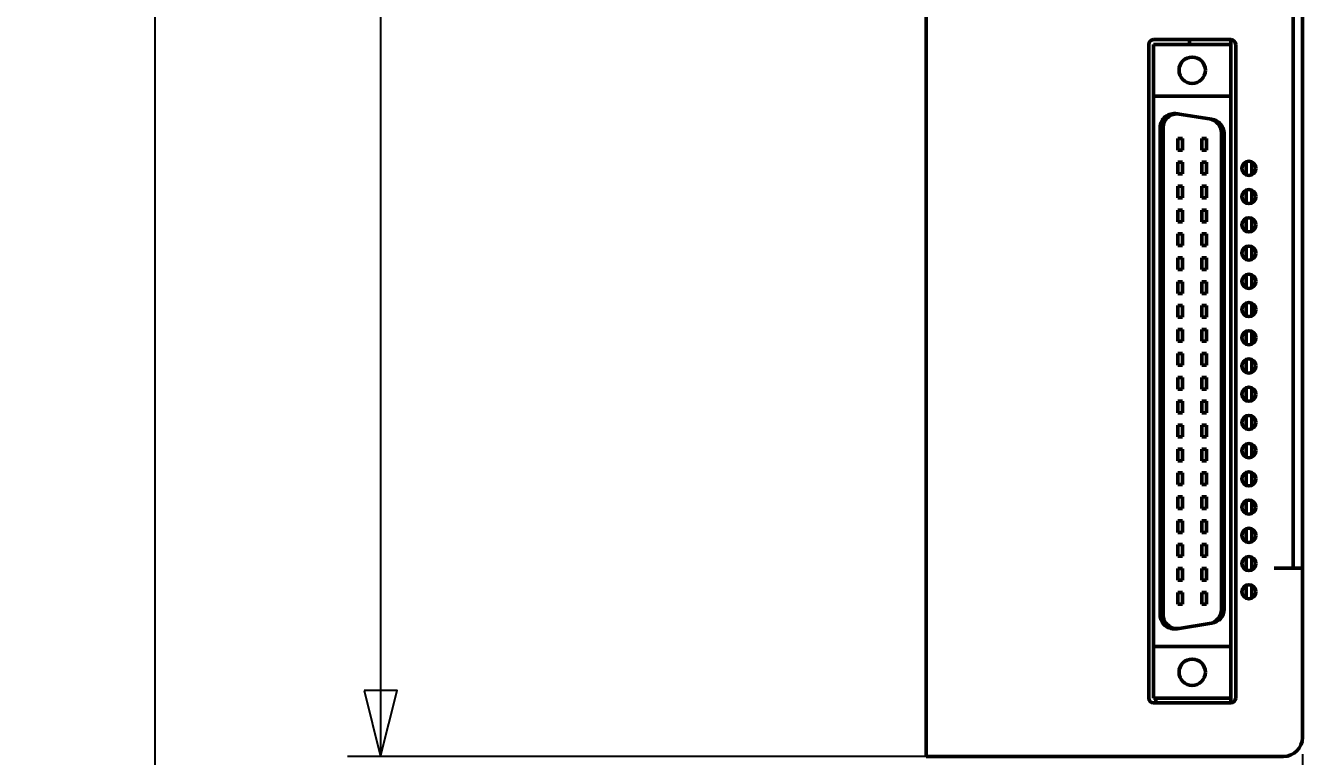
# Model space of a CAD drawing. Header units: millimetres. Extents: x 1550 to 4479, y -401 to 926.
# Drawn here: x 1842 to 1977.7, y 358.7 to 436.4 of the extents above; entities that cross this region are included whole.
import ezdxf

# ---------------------------------------------------------------- set-up
doc = ezdxf.new("R2010")
doc.units = ezdxf.units.MM
doc.header["$LTSCALE"] = 3.5
doc.layers.get('0').update_dxf_attribs({"lineweight": 25})
doc.layers.add('외형선(ISO)', color=7, linetype='Continuous', lineweight=50)
doc.layers.add('치수(ISO)', color=7, linetype='Continuous', lineweight=25)
doc.styles.add('레이블 문자 (JIS)', font='')
doc.styles.get('레이블 문자 (JIS)').set_extended_font_data('Gulim')
doc.dimstyles.new('복사 대상기본값 (JIS)', dxfattribs={"dimscale": 3.5, "dimtxt": 3, "dimasz": 2, "dimexe": 1, "dimexo": 0.5, "dimgap": 0.8, "dimtad": 1, "dimdsep": 46, "dimtxsty": '레이블 문자 (JIS)', "dimblk": 'Filled-1', "dimcen": 0.09, "dimdle": 10, "dimclrd": 256, "dimclre": 256, "dimclrt": 256, "dimazin": 2, "dimtfac": 0.666667, "dimtmove": 0, "dimatfit": 3, "dimldrblk": 'OPEN', "dimfxl": 1, "dimtolj": 1, "dimtzin": 0, "dimlwd": -1, "dimlwe": -1, "dimarcsym": 0})

# ---------------------------------------------------------------- blocks, each defined once
blk = doc.blocks.new('Filled-1')
at = {"color": 0}
for p, q in [((0, 0), (-1, 0.25)), ((-1, 0.25), (-1, -0.25)), ((-1, 0), (0, 0)), ((-1, -0.25), (0, 0))]:
    blk.add_line(p, q, dxfattribs=at)
at = {"color": 0, "flags": 128}
blk.add_lwpolyline([(-1, -0.25), (0, 0), (-1, 0.25), (-1, -0.25)], dxfattribs=at)
at = {"color": 0}
blk.add_solid([(-1, -0.25), (0, 0), (-1, 0.25), (-1, -0.25)], dxfattribs=at)
blk = doc.blocks.new('*D13')
at = {"layer": 'Defpoints', "color": 0}
for p in [(1939.73, 540.67), (1879.71, 358.67), (1939.73, 358.67)]:
    blk.add_point(p, dxfattribs=at)
at = {"layer": '치수(ISO)'}
for p, q in [((1937.98, 540.67), (1876.21, 540.67)), ((1879.71, 533.67), (1879.71, 365.67)), ((1937.98, 358.67), (1876.21, 358.67))]:
    blk.add_line(p, q, dxfattribs=at)
at = {"layer": '치수(ISO)', "linetype": 'ByBlock', "xscale": 7, "yscale": 7, "zscale": 7}
for p, rotation in [((1879.71, 540.67), 90), ((1879.71, 358.67), 270)]:
    blk.add_blockref('Filled-1', p, dxfattribs=dict(at, rotation=rotation))
at = {"layer": '치수(ISO)', "insert": (1866.12, 449.63), "char_height": 10.5, "attachment_point": 2, "rotation": 90, "style": '레이블 문자 (JIS)'}
blk.add_mtext('\\A1;182', dxfattribs=at)
blk = doc.blocks.new('_Open')
at = {"color": 0, "linetype": 'ByBlock', "lineweight": -2}
for p, q in [((-1, 0.167), (0, 0)), ((-1, -0.167), (0, 0)), ((0, 0), (-1, 0))]:
    blk.add_line(p, q, dxfattribs=at)
blk = doc.blocks.new('*D14')
at = {"layer": 'Defpoints', "color": 0}
for p in [(1942.73, 555.67), (1855.71, 343.67), (1950.23, 343.67)]:
    blk.add_point(p, dxfattribs=at)
at = {"layer": '치수(ISO)'}
for p, q in [((1940.98, 555.67), (1852.21, 555.67)), ((1855.71, 548.67), (1855.71, 350.67)), ((1948.48, 343.67), (1852.21, 343.67))]:
    blk.add_line(p, q, dxfattribs=at)
at = {"layer": '치수(ISO)', "linetype": 'ByBlock', "xscale": 7, "yscale": 7, "zscale": 7}
for p, rotation in [((1855.71, 555.67), 90), ((1855.71, 343.67), 270)]:
    blk.add_blockref('Filled-1', p, dxfattribs=dict(at, rotation=rotation))
at = {"layer": '치수(ISO)', "insert": (1842.12, 449.63), "char_height": 10.5, "attachment_point": 2, "rotation": 90, "style": '레이블 문자 (JIS)'}
blk.add_mtext('\\A1;212', dxfattribs=at)
blk = doc.blocks.new('*D15')
at = {"layer": 'Defpoints', "color": 0}
for p in [(1977.73, 360.67), (1937.73, 358.67), (1977.73, 258.09)]:
    blk.add_point(p, dxfattribs=at)
at = {"layer": '치수(ISO)'}
for p, q in [((1977.73, 358.92), (1977.73, 254.59)), ((1937.73, 356.92), (1937.73, 254.59)), ((1944.73, 258.09), (1970.73, 258.09))]:
    blk.add_line(p, q, dxfattribs=at)
at = {"layer": '치수(ISO)', "linetype": 'ByBlock', "xscale": 7, "yscale": 7, "zscale": 7, "rotation": 180}
blk.add_blockref('Filled-1', (1937.73, 258.09), dxfattribs=at)
at = {"layer": '치수(ISO)', "linetype": 'ByBlock', "xscale": 7, "yscale": 7, "zscale": 7}
blk.add_blockref('Filled-1', (1977.73, 258.09), dxfattribs=at)
at = {"layer": '치수(ISO)', "insert": (1957.8, 271.67), "char_height": 10.5, "attachment_point": 2, "style": '레이블 문자 (JIS)'}
blk.add_mtext('\\A1;40', dxfattribs=at)

msp = doc.modelspace()

# ---------------------------------------------------------------- linework, layer by layer
at = {"layer": '외형선(ISO)'}
for p, q in [((1937.7302, 358.6747), (1937.7302, 540.6747)), ((1976.7302, 520.6747), (1976.7302, 378.6747)), ((1977.7302, 520.6747), (1977.7302, 378.6747)), ((1961.8802, 434.8547), (1970.1302, 434.8547)), ((1965.7302, 434.8547), (1965.7302, 434.3547)), ((1970.1302, 434.3547), (1970.1302, 434.8547)), ((1961.3802, 364.8747), (1961.3802, 434.3547)), ((1970.1302, 434.3547), (1961.8802, 434.3547)), ((1961.8802, 428.8547), (1961.8802, 434.3547)), ((1970.1302, 428.8547), (1970.1302, 434.3547)), ((1970.6302, 434.3547), (1970.6302, 364.8747)), ((1970.1302, 428.8547), (1961.8802, 428.8547)), ((1961.8802, 370.3747), (1961.8802, 428.8547)), ((1970.1302, 370.3747), (1970.1302, 428.8547)), ((1964.4059, 426.9833), (1968.0738, 426.4024)), ((1962.6052, 373.7072), (1962.6052, 425.5222)), ((1962.9052, 373.7647), (1962.9052, 425.4647)), ((1969.1052, 424.9479), (1969.1052, 424.9579)), ((1969.1052, 424.9479), (1969.1052, 374.2816)), ((1964.4852, 424.3647), (1964.9852, 424.3647)), ((1964.4852, 423.1247), (1964.4852, 424.3647)), ((1964.9852, 423.1247), (1964.9852, 424.3647)), ((1967.0252, 424.3647), (1967.5252, 424.3647)), ((1967.0252, 423.1247), (1967.0252, 424.3647)), ((1967.5252, 423.1247), (1967.5252, 424.3647)), ((1969.4052, 424.9003), (1969.4052, 374.3291)), ((1964.4852, 423.1247), (1964.9852, 423.1247)), ((1967.0252, 423.1247), (1967.5252, 423.1247)), ((1964.4852, 421.8247), (1964.9852, 421.8247)), ((1964.4852, 420.5847), (1964.4852, 421.8247)), ((1964.9852, 420.5847), (1964.9852, 421.8247)), ((1967.0252, 421.8247), (1967.5252, 421.8247)), ((1967.0252, 420.5847), (1967.0252, 421.8247)), ((1967.5252, 420.5847), (1967.5252, 421.8247)), ((1971.7302, 421.8621), (1971.7302, 420.4873)), ((1971.7302, 420.4873), (1971.7302, 421.8621)), ((1972.3302, 420.4873), (1972.3302, 421.8621)), ((1972.7131, 421.4847), (1972.3302, 421.4847)), ((1972.7373, 420.9247), (1972.3302, 420.9247)), ((1964.4852, 420.5847), (1964.9852, 420.5847)), ((1967.0252, 420.5847), (1967.5252, 420.5847)), ((1964.4852, 419.2847), (1964.9852, 419.2847)), ((1964.4852, 418.0447), (1964.4852, 419.2847)), ((1964.9852, 418.0447), (1964.9852, 419.2847)), ((1967.0252, 419.2847), (1967.5252, 419.2847)), ((1967.0252, 418.0447), (1967.0252, 419.2847)), ((1967.5252, 418.0447), (1967.5252, 419.2847)), ((1971.7302, 418.8621), (1971.7302, 417.4873)), ((1971.7302, 417.4873), (1971.7302, 418.8621)), ((1972.3302, 417.4873), (1972.3302, 418.8621)), ((1972.7502, 418.3847), (1972.3302, 418.3847)), ((1964.4852, 418.0447), (1964.9852, 418.0447)), ((1967.0252, 418.0447), (1967.5252, 418.0447)), ((1964.4852, 416.7447), (1964.9852, 416.7447)), ((1964.4852, 415.5047), (1964.4852, 416.7447)), ((1964.4852, 415.5047), (1964.9852, 415.5047)), ((1964.9852, 415.5047), (1964.9852, 416.7447)), ((1967.0252, 416.7447), (1967.5252, 416.7447)), ((1967.0252, 415.5047), (1967.0252, 416.7447)), ((1967.0252, 415.5047), (1967.5252, 415.5047)), ((1967.5252, 415.5047), (1967.5252, 416.7447)), ((1971.7302, 415.8621), (1971.7302, 414.4873)), ((1971.7302, 414.4873), (1971.7302, 415.8621)), ((1972.3302, 414.4873), (1972.3302, 415.8621)), ((1972.3672, 415.8447), (1972.3302, 415.8447)), ((1964.4852, 414.2047), (1964.9852, 414.2047)), ((1964.4852, 412.9647), (1964.4852, 414.2047)), ((1964.9852, 412.9647), (1964.9852, 414.2047)), ((1967.0252, 414.2047), (1967.5252, 414.2047)), ((1967.0252, 412.9647), (1967.0252, 414.2047)), ((1967.5252, 412.9647), (1967.5252, 414.2047)), ((1964.4852, 412.9647), (1964.9852, 412.9647)), ((1967.0252, 412.9647), (1967.5252, 412.9647)), ((1971.7302, 412.8621), (1971.7302, 411.4873)), ((1971.7302, 411.4873), (1971.7302, 412.8621)), ((1972.3302, 411.4873), (1972.3302, 412.8621)), ((1964.4852, 411.6647), (1964.9852, 411.6647)), ((1964.4852, 410.4247), (1964.4852, 411.6647)), ((1964.9852, 410.4247), (1964.9852, 411.6647)), ((1967.0252, 411.6647), (1967.5252, 411.6647)), ((1967.0252, 410.4247), (1967.0252, 411.6647)), ((1967.5252, 410.4247), (1967.5252, 411.6647)), ((1964.4852, 410.4247), (1964.9852, 410.4247)), ((1967.0252, 410.4247), (1967.5252, 410.4247)), ((1964.4852, 409.1247), (1964.9852, 409.1247)), ((1964.4852, 407.8847), (1964.4852, 409.1247)), ((1964.9852, 407.8847), (1964.9852, 409.1247)), ((1967.0252, 409.1247), (1967.5252, 409.1247)), ((1967.0252, 407.8847), (1967.0252, 409.1247)), ((1967.5252, 407.8847), (1967.5252, 409.1247)), ((1971.7302, 409.8621), (1971.7302, 408.4873)), ((1971.7302, 408.4873), (1971.7302, 409.8621)), ((1972.3302, 408.4873), (1972.3302, 409.8621)), ((1972.6708, 408.7847), (1972.3302, 408.7847)), ((1964.4852, 407.8847), (1964.9852, 407.8847)), ((1967.0252, 407.8847), (1967.5252, 407.8847)), ((1964.4852, 406.5847), (1964.9852, 406.5847)), ((1964.4852, 405.3447), (1964.4852, 406.5847)), ((1964.9852, 405.3447), (1964.9852, 406.5847)), ((1967.0252, 406.5847), (1967.5252, 406.5847)), ((1967.0252, 405.3447), (1967.0252, 406.5847)), ((1967.5252, 405.3447), (1967.5252, 406.5847)), ((1971.7302, 406.8621), (1971.7302, 405.4873)), ((1971.7302, 405.4873), (1971.7302, 406.8621)), ((1972.3302, 405.4873), (1972.3302, 406.8621)), ((1972.7769, 406.2447), (1972.3302, 406.2447)), ((1964.4852, 405.3447), (1964.9852, 405.3447)), ((1967.0252, 405.3447), (1967.5252, 405.3447)), ((1972.598, 405.6847), (1972.3302, 405.6847)), ((1964.4852, 404.0447), (1964.9852, 404.0447)), ((1964.4852, 402.8047), (1964.4852, 404.0447)), ((1964.9852, 402.8047), (1964.9852, 404.0447)), ((1967.0252, 404.0447), (1967.5252, 404.0447)), ((1967.0252, 402.8047), (1967.0252, 404.0447)), ((1967.5252, 402.8047), (1967.5252, 404.0447)), ((1971.7302, 403.8621), (1971.7302, 402.4873)), ((1971.7302, 402.4873), (1971.7302, 403.8621)), ((1972.3302, 402.4873), (1972.3302, 403.8621)), ((1972.5608, 403.7047), (1972.3302, 403.7047)), ((1964.4852, 402.8047), (1964.9852, 402.8047)), ((1967.0252, 402.8047), (1967.5252, 402.8047)), ((1972.7796, 403.1447), (1972.3302, 403.1447)), ((1964.4852, 401.5047), (1964.9852, 401.5047)), ((1964.4852, 400.2647), (1964.4852, 401.5047)), ((1964.9852, 400.2647), (1964.9852, 401.5047)), ((1967.0252, 401.5047), (1967.5252, 401.5047)), ((1967.0252, 400.2647), (1967.0252, 401.5047)), ((1967.5252, 400.2647), (1967.5252, 401.5047)), ((1971.7302, 400.8621), (1971.7302, 399.4873)), ((1971.7302, 399.4873), (1971.7302, 400.8621)), ((1972.3302, 399.4873), (1972.3302, 400.8621)), ((1972.6447, 400.6047), (1972.3302, 400.6047)), ((1964.4852, 400.2647), (1964.9852, 400.2647)), ((1967.0252, 400.2647), (1967.5252, 400.2647)), ((1964.4852, 398.9647), (1964.9852, 398.9647)), ((1964.4852, 397.7247), (1964.4852, 398.9647)), ((1964.9852, 397.7247), (1964.9852, 398.9647)), ((1967.0252, 398.9647), (1967.5252, 398.9647)), ((1967.0252, 397.7247), (1967.0252, 398.9647)), ((1967.5252, 397.7247), (1967.5252, 398.9647)), ((1971.7302, 397.8621), (1971.7302, 396.4873)), ((1971.7302, 396.4873), (1971.7302, 397.8621)), ((1972.3302, 396.4873), (1972.3302, 397.8621)), ((1964.4852, 397.7247), (1964.9852, 397.7247)), ((1967.0252, 397.7247), (1967.5252, 397.7247)), ((1964.4852, 396.4247), (1964.9852, 396.4247)), ((1964.4852, 395.1847), (1964.4852, 396.4247)), ((1964.4852, 395.1847), (1964.9852, 395.1847)), ((1964.9852, 395.1847), (1964.9852, 396.4247)), ((1967.0252, 396.4247), (1967.5252, 396.4247)), ((1967.0252, 395.1847), (1967.0252, 396.4247)), ((1967.0252, 395.1847), (1967.5252, 395.1847)), ((1967.5252, 395.1847), (1967.5252, 396.4247)), ((1964.4852, 393.8847), (1964.9852, 393.8847)), ((1964.4852, 392.6447), (1964.4852, 393.8847)), ((1964.9852, 392.6447), (1964.9852, 393.8847)), ((1967.0252, 393.8847), (1967.5252, 393.8847)), ((1967.0252, 392.6447), (1967.0252, 393.8847)), ((1967.5252, 392.6447), (1967.5252, 393.8847)), ((1971.7302, 394.8621), (1971.7302, 393.4873)), ((1971.7302, 393.4873), (1971.7302, 394.8621)), ((1972.3302, 393.4873), (1972.3302, 394.8621)), ((1964.4852, 392.6447), (1964.9852, 392.6447)), ((1967.0252, 392.6447), (1967.5252, 392.6447)), ((1972.4371, 393.5447), (1972.3302, 393.5447)), ((1964.4852, 391.3447), (1964.9852, 391.3447)), ((1964.4852, 390.1047), (1964.4852, 391.3447)), ((1964.9852, 390.1047), (1964.9852, 391.3447)), ((1967.0252, 391.3447), (1967.5252, 391.3447)), ((1967.0252, 390.1047), (1967.0252, 391.3447)), ((1967.5252, 390.1047), (1967.5252, 391.3447)), ((1971.7302, 391.8621), (1971.7302, 390.4873)), ((1971.7302, 390.4873), (1971.7302, 391.8621)), ((1972.3302, 390.4873), (1972.3302, 391.8621)), ((1964.4852, 390.1047), (1964.9852, 390.1047)), ((1967.0252, 390.1047), (1967.5252, 390.1047)), ((1972.7606, 391.0047), (1972.3302, 391.0047)), ((1964.4852, 388.8047), (1964.9852, 388.8047)), ((1964.4852, 387.5647), (1964.4852, 388.8047)), ((1964.9852, 387.5647), (1964.9852, 388.8047)), ((1967.0252, 388.8047), (1967.5252, 388.8047)), ((1967.0252, 387.5647), (1967.0252, 388.8047)), ((1967.5252, 387.5647), (1967.5252, 388.8047)), ((1971.7302, 388.8621), (1971.7302, 387.4873)), ((1971.7302, 387.4873), (1971.7302, 388.8621)), ((1972.3302, 387.4873), (1972.3302, 388.8621)), ((1972.7218, 388.4647), (1972.3302, 388.4647)), ((1964.4852, 387.5647), (1964.9852, 387.5647)), ((1967.0252, 387.5647), (1967.5252, 387.5647)), ((1972.7299, 387.9047), (1972.3302, 387.9047)), ((1964.4852, 386.2647), (1964.9852, 386.2647)), ((1964.4852, 385.0247), (1964.4852, 386.2647)), ((1964.9852, 385.0247), (1964.9852, 386.2647)), ((1967.0252, 386.2647), (1967.5252, 386.2647)), ((1967.0252, 385.0247), (1967.0252, 386.2647)), ((1967.5252, 385.0247), (1967.5252, 386.2647)), ((1971.7302, 385.8621), (1971.7302, 384.4873)), ((1971.7302, 384.4873), (1971.7302, 385.8621)), ((1972.3302, 384.4873), (1972.3302, 385.8621)), ((1964.4852, 385.0247), (1964.9852, 385.0247)), ((1967.0252, 385.0247), (1967.5252, 385.0247)), ((1972.7557, 385.3647), (1972.3302, 385.3647)), ((1964.4852, 383.7247), (1964.9852, 383.7247)), ((1964.4852, 382.4847), (1964.4852, 383.7247)), ((1964.9852, 382.4847), (1964.9852, 383.7247)), ((1967.0252, 383.7247), (1967.5252, 383.7247)), ((1967.0252, 382.4847), (1967.0252, 383.7247)), ((1967.5252, 382.4847), (1967.5252, 383.7247)), ((1971.7302, 382.8621), (1971.7302, 381.4873)), ((1971.7302, 381.4873), (1971.7302, 382.8621)), ((1972.3302, 381.4873), (1972.3302, 382.8621)), ((1964.4852, 382.4847), (1964.9852, 382.4847)), ((1967.0252, 382.4847), (1967.5252, 382.4847)), ((1972.4043, 382.8247), (1972.3302, 382.8247)), ((1964.4852, 381.1847), (1964.9852, 381.1847)), ((1964.4852, 379.9447), (1964.4852, 381.1847)), ((1964.9852, 379.9447), (1964.9852, 381.1847)), ((1967.0252, 381.1847), (1967.5252, 381.1847)), ((1967.0252, 379.9447), (1967.0252, 381.1847)), ((1967.5252, 379.9447), (1967.5252, 381.1847)), ((1964.4852, 379.9447), (1964.9852, 379.9447)), ((1967.0252, 379.9447), (1967.5252, 379.9447)), ((1971.7302, 379.8621), (1971.7302, 378.4873)), ((1971.7302, 378.4873), (1971.7302, 379.8621)), ((1972.3302, 378.4873), (1972.3302, 379.8621)), ((1964.4852, 378.6447), (1964.9852, 378.6447)), ((1964.4852, 377.4047), (1964.4852, 378.6447)), ((1964.9852, 377.4047), (1964.9852, 378.6447)), ((1967.0252, 378.6447), (1967.5252, 378.6447)), ((1967.0252, 377.4047), (1967.0252, 378.6447)), ((1967.5252, 377.4047), (1967.5252, 378.6447)), ((1974.7202, 378.6747), (1974.7202, 378.6847)), ((1974.7202, 378.6847), (1974.7302, 378.6847)), ((1977.7302, 378.6747), (1974.7202, 378.6747)), ((1974.7302, 378.6847), (1976.7302, 378.6847)), ((1977.7302, 378.6747), (1977.7302, 360.6747)), ((1964.4852, 377.4047), (1964.9852, 377.4047)), ((1964.4852, 376.1047), (1964.9852, 376.1047)), ((1964.4852, 374.8647), (1964.4852, 376.1047)), ((1964.9852, 374.8647), (1964.9852, 376.1047)), ((1967.0252, 377.4047), (1967.5252, 377.4047)), ((1967.0252, 374.8647), (1967.0252, 376.1047)), ((1967.0252, 376.1047), (1967.5252, 376.1047)), ((1967.5252, 374.8647), (1967.5252, 376.1047)), ((1971.7302, 376.8621), (1971.7302, 375.4873)), ((1971.7302, 375.4873), (1971.7302, 376.8621)), ((1972.3302, 375.4873), (1972.3302, 376.8621)), ((1964.4852, 374.8647), (1964.9852, 374.8647)), ((1967.0252, 374.8647), (1967.5252, 374.8647)), ((1972.6582, 375.7647), (1972.3302, 375.7647)), ((1969.1052, 374.2715), (1969.1052, 374.2816)), ((1968.0738, 372.8271), (1964.4059, 372.2461)), ((1970.1302, 370.3747), (1961.8802, 370.3747)), ((1961.8802, 364.8747), (1961.8802, 370.3747)), ((1970.1302, 364.8747), (1970.1302, 370.3747)), ((1970.1302, 364.8747), (1961.8802, 364.8747)), ((1970.1302, 364.3747), (1961.8802, 364.3747)), ((1962.1302, 364.8747), (1962.1302, 364.3747)), ((1970.1302, 364.3747), (1970.1302, 364.8747)), ((1937.7302, 358.6747), (1939.7302, 358.6747)), ((1975.7302, 358.6747), (1939.7302, 358.6747))]:
    msp.add_line(p, q, dxfattribs=at)
for centre, radius in [((1966.0052, 431.6047), 1.4), ((1972.0302, 421.1747), 0.75), ((1972.0302, 418.1747), 0.75), ((1972.0302, 415.1747), 0.75), ((1972.0302, 412.1747), 0.75), ((1972.0302, 409.1747), 0.75), ((1972.0302, 406.1747), 0.75), ((1972.0302, 403.1747), 0.75), ((1972.0302, 400.1747), 0.75), ((1972.0302, 397.1747), 0.75), ((1972.0302, 394.1747), 0.75), ((1972.0302, 391.1747), 0.75), ((1972.0302, 388.1747), 0.75), ((1972.0302, 385.1747), 0.75), ((1972.0302, 382.1747), 0.75), ((1972.0302, 379.1747), 0.75), ((1972.0302, 376.1747), 0.75), ((1966.0052, 367.6247), 1.4)]:
    msp.add_circle(centre, radius, dxfattribs=at)
for centre, radius, start, end in [((1961.8802, 434.3547), 0.5, 90, 180), ((1970.1302, 434.3547), 0.5, 0, 90), ((1964.4052, 425.4647), 1.5, 81, 179.617483), ((1967.6052, 424.9579), 1.5, 0, 81), ((1971.7302, 389.6747), 1.2295, 299.209425, 310.33357), ((1964.4052, 373.7647), 1.5, 180.382517, 279), ((1967.6052, 374.2715), 1.5, 279, 0), ((1961.8802, 364.8747), 0.5, 180, 270), ((1970.1302, 364.8747), 0.5, 270, 0), ((1975.7302, 360.6747), 2, 270, 0)]:
    msp.add_arc(centre, radius, start, end, dxfattribs=at)
for centre, major_axis, start_param, end_param in [((1964.1712, 425.5018), (-1.5484, 0.2452), 4.71238898, 6.43358876), ((1967.8391, 424.9208), (1.5484, -0.2452), 0.15040345, 1.57079633), ((1964.1712, 373.7277), (-1.5484, -0.2452), 6.13278185, 7.85398163), ((1967.8391, 374.3086), (1.5484, 0.2452), 4.71238898, 6.13278185)]:
    msp.add_ellipse(centre, major_axis=major_axis, ratio=0.95683586, start_param=start_param, end_param=end_param, dxfattribs=at)
for points in [[(1962.9052, 425.4647), (1962.9052, 425.468), (1962.9052, 425.4714), (1962.9052, 425.4747)], [(1962.9052, 373.7547), (1962.9052, 373.758), (1962.9052, 373.7614), (1962.9052, 373.7647)]]:
    msp.add_open_spline(points, degree=3, dxfattribs=at)

# ---------------------------------------------------------------- dimensions: what is measured, and where the dimension line sits
at = {"layer": '치수(ISO)'}
for base, p1, p2, picture, middle in [((1855.7142, 343.6747), (1942.7302, 555.6747), (1950.2302, 343.6747), '*D14', (1855.7142, 449.6347)), ((1879.7142, 358.6747), (1939.7302, 540.6747), (1939.7302, 358.6747), '*D13', (1879.7142, 449.6347))]:
    dim = msp.add_linear_dim(base=base, p1=p1, p2=p2, angle=270, dimstyle='복사 대상기본값 (JIS)', override={"dimgap": 0.8, "dimdec": 2, "dimtol": 0, "dimlim": 0, "dimtp": 0, "dimtm": 0, "dimtdec": 2, "dimtofl": 0, "dimatfit": 1}, dxfattribs=at)
    dim.commit()
    dim.dimension.update_dxf_attribs({"geometry": picture, "text_midpoint": middle, "dimtype": 160})
dim = msp.add_linear_dim(base=(1977.7302, 258.0934), p1=(1937.7302, 358.6747), p2=(1977.7302, 360.6747), dimstyle='복사 대상기본값 (JIS)', override={"dimgap": 0.8, "dimdec": 2, "dimtol": 0, "dimlim": 0, "dimtp": 0, "dimtm": 0, "dimtdec": 2, "dimtofl": 0, "dimatfit": 1}, dxfattribs=at)
dim.commit()
dim.dimension.update_dxf_attribs({"geometry": '*D15', "text_midpoint": (1957.8002, 258.0934), "dimtype": 160})

doc.saveas('drawing.dxf')
